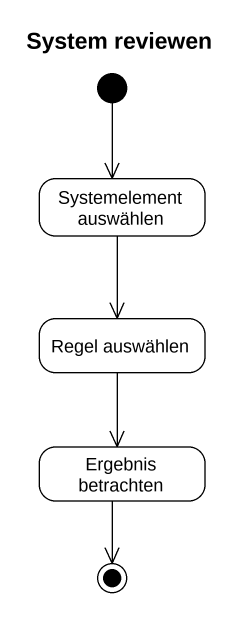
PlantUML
@startuml
title System reviewen
hide empty description
state "Systemelement auswählen" as Systemelement_auswählen
state "Regel auswählen" as Regel_auswählen
state "Ergebnis betrachten" as Ergebnis_betrachten
[*] --> Systemelement_auswählen
Systemelement_auswählen --> Regel_auswählen
Regel_auswählen --> Ergebnis_betrachten
Ergebnis_betrachten --> [*]
@enduml
